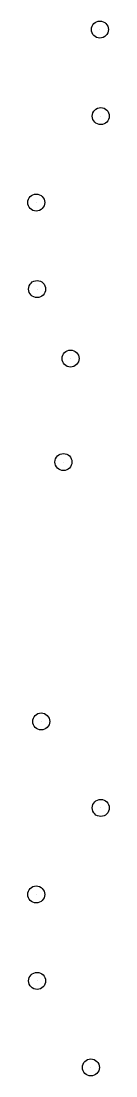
# Model space of a CAD drawing. Extents: x 8.5 to 88.6, y 8.1 to 51.7.
# Drawn here: x 59.05 to 60.2, y 36.83 to 51.7 of the extents above; entities that cross this region are included whole.
import ezdxf

# ---------------------------------------------------------------- set-up
doc = ezdxf.new("R2010")
doc.units = 0
doc.layers.add('HALOFIRE_HEADS', color=1, linetype='CONTINUOUS')
doc.layers.add('HALOFIRE_PIPES', color=5, linetype='CONTINUOUS')

msp = doc.modelspace()

# ---------------------------------------------------------------- linework, layer by layer
at = {"layer": 'HALOFIRE_HEADS'}
for centre in [(60.0713, 51.583, 2.7845), (60.0828, 50.3638, 2.7845), (59.1729, 49.1446, 2.7845), (59.1845, 47.9254, 2.7845), (59.6566, 46.9458, 2.7845), (59.5562, 45.487, 2.7845), (59.2425, 41.8294, 2.7845), (60.0828, 40.6102, 2.7845), (59.1729, 39.391, 2.7845), (59.1845, 38.1718, 2.7845), (59.9436, 36.9526, 2.7845)]:
    msp.add_circle(centre, 0.12, dxfattribs=at)
at = {"layer": 'HALOFIRE_PIPES'}
for p, q in [((60.0713, 51.583, 2.7845), (60.0713, 51.583, 2.7845)), ((60.0713, 51.583, 2.7845), (60.0713, 51.583, 2.7845)), ((60.0828, 50.3638, 2.7845), (60.0828, 50.3638, 2.7845)), ((60.0828, 50.3638, 2.7845), (60.0828, 50.3638, 2.7845)), ((59.1729, 49.1446, 2.7845), (59.1729, 49.1446, 2.7845)), ((59.1729, 49.1446, 2.7845), (59.1729, 49.1446, 2.7845)), ((59.1845, 47.9254, 2.7845), (59.1845, 47.9254, 2.7845)), ((59.1845, 47.9254, 2.7845), (59.1845, 47.9254, 2.7845)), ((59.6566, 46.9458, 2.7845), (59.6566, 46.9458, 2.7845)), ((59.6566, 46.9458, 2.7845), (59.6566, 46.9458, 2.7845)), ((59.5562, 45.487, 2.7845), (59.5562, 45.487, 2.7845)), ((59.5562, 45.487, 2.7845), (59.5562, 45.487, 2.7845)), ((59.2425, 41.8294, 2.7845), (59.2425, 41.8294, 2.7845)), ((59.2425, 41.8294, 2.7845), (59.2425, 41.8294, 2.7845)), ((60.0828, 40.6102, 2.7845), (60.0828, 40.6102, 2.7845)), ((60.0828, 40.6102, 2.7845), (60.0828, 40.6102, 2.7845)), ((59.1729, 39.391, 2.7845), (59.1729, 39.391, 2.7845)), ((59.1729, 39.391, 2.7845), (59.1729, 39.391, 2.7845)), ((59.1845, 38.1718, 2.7845), (59.1845, 38.1718, 2.7845)), ((59.1845, 38.1718, 2.7845), (59.1845, 38.1718, 2.7845)), ((59.9436, 36.9526, 2.7845), (59.9436, 36.9526, 2.7845)), ((59.9436, 36.9526, 2.7845), (59.9436, 36.9526, 2.7845))]:
    msp.add_line(p, q, dxfattribs=at)

doc.saveas('drawing.dxf')
